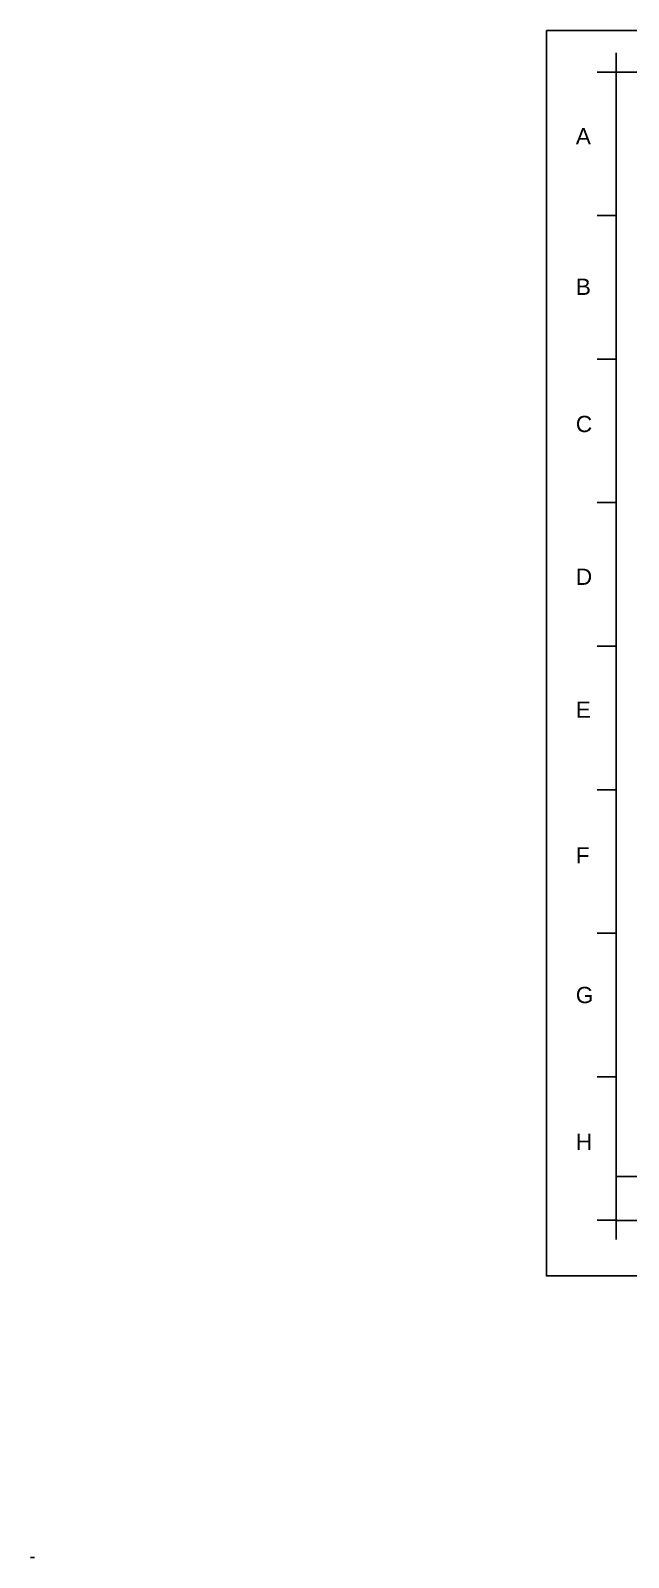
# Model space of a CAD drawing. Header units: metres. Extents: x 0 to 457, y 0 to 391.
# Drawn here: x 0 to 152.9, y 0 to 390.6 of the extents above; entities that cross this region are included whole.
import ezdxf

# ---------------------------------------------------------------- set-up
doc = ezdxf.new("R2010")
doc.units = ezdxf.units.M
doc.layers.add('dim', color=10, linetype='Continuous')
doc.layers.add('Text', color=7, linetype='Continuous')
doc.styles.get("Standard").update_dxf_attribs({"font": 'arial.ttf'})

msp = doc.modelspace()

# ---------------------------------------------------------------- linework, layer by layer
msp.add_open_spline([(0, 0), (0.33, 0), (0.67, 0), (1, 0)], degree=3)
at = {"layer": 'dim', "linetype": 'Continuous'}
msp.add_line((149.78, 97.42), (442.47, 97.42), dxfattribs=at)
msp.add_lwpolyline([(442.47, 86.22), (149.78, 86.22), (149.78, 379.96), (442.47, 379.96)], dxfattribs=at)
at = {"layer": 'Text', "linetype": 'Continuous'}
for p, q in [((149.78, 379.96), (149.78, 384.83)), ((149.78, 379.96), (144.87, 379.96)), ((149.78, 343.24), (144.87, 343.24)), ((149.78, 306.53), (144.87, 306.53)), ((149.78, 269.81), (144.87, 269.81)), ((149.78, 233.1), (144.87, 233.1)), ((149.78, 196.39), (144.87, 196.39)), ((149.78, 159.67), (144.87, 159.67)), ((149.78, 122.96), (144.87, 122.96)), ((149.78, 86.25), (144.87, 86.25)), ((149.78, 86.25), (149.78, 81.34))]:
    msp.add_line(p, q, dxfattribs=at)
msp.add_lwpolyline([(131.93, 390.57), (456.83, 390.57), (456.83, 72.01), (131.93, 72.01)], close=True, dxfattribs=at)

# ---------------------------------------------------------------- texts
at = {"layer": 'Text', "linetype": 'Continuous', "char_height": 4.16, "attachment_point": 1}
for s, insert in [('A', (139.44, 365.6)), ('B', (139.44, 327.11)), ('C', (139.44, 292.01)), ('D', (139.44, 252.94)), ('E', (139.44, 218.94)), ('F', (139.44, 181.67)), ('G', (139.44, 145.95)), ('H', (139.44, 108.41))]:
    msp.add_mtext_dynamic_manual_height_columns(s, width=13.3217, gutter_width=4.33, heights=[0], dxfattribs=dict(at, insert=insert))

doc.saveas('drawing.dxf')
